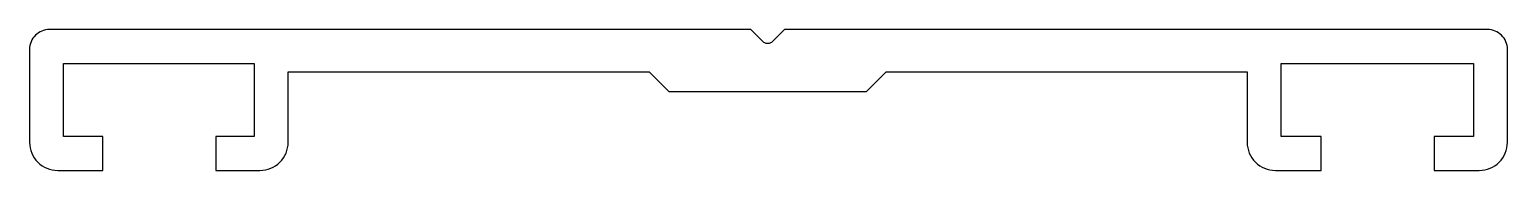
# Model space of a CAD drawing. Extents: x 139.2 to 191.6, y 231.2 to 236.2.
import ezdxf

# ---------------------------------------------------------------- set-up
doc = ezdxf.new("R2010")
doc.units = 0
doc.layers.get('0').update_dxf_attribs({"linetype": 'CONTINUOUS'})

msp = doc.modelspace()

# ---------------------------------------------------------------- linework, layer by layer
msp.add_lwpolyline([(164.787, 236.172), (139.919, 236.172, 0.414214), (139.219, 235.472), (139.219, 232.172, 0.414214), (140.219, 231.172), (141.819, 231.172), (141.819, 232.372), (140.419, 232.372), (140.419, 234.972), (147.187, 234.972), (147.187, 232.372), (145.819, 232.372), (145.819, 231.172), (147.387, 231.172, 0.414214), (148.387, 232.172), (148.387, 234.672), (161.187, 234.672), (161.887, 233.972), (168.887, 233.972), (169.587, 234.672), (182.387, 234.672), (182.387, 232.172, 0.414214), (183.387, 231.172), (185.014, 231.172), (185.014, 232.372), (183.587, 232.372), (183.587, 234.972), (190.414, 234.972), (190.414, 232.372), (189.014, 232.372), (189.014, 231.172), (190.614, 231.172, 0.414214), (191.614, 232.172), (191.614, 235.472, 0.414214), (190.914, 236.172), (165.987, 236.172), (165.563, 235.749, -0.414214), (165.21, 235.749)], format="xyb", close=True)

doc.saveas('drawing.dxf')
